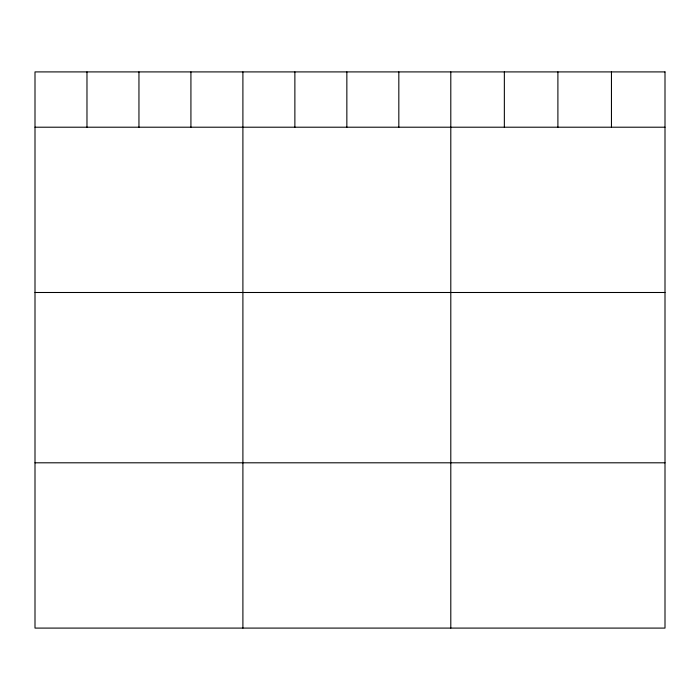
<?xml version="1.0" encoding="UTF-8"?>
<svg xmlns="http://www.w3.org/2000/svg" width="700" height="700" viewBox="0 0 700 700"><rect width="100%" height="100%" fill="white"/><g stroke="black" fill="none" stroke-linecap="round" stroke-linejoin="round"><path stroke-width="1.05" d="M35 127.207L665 127.207M35 292.495L665 292.495M35 462.805L665 462.805M611.45 71.907L611.45 127.207M557.9 71.907L557.9 127.207M504.35 71.907L504.35 127.207M450.8 71.907L450.8 628.093M398.825 71.907L398.825 127.207M346.85 71.907L346.85 127.207M294.875 71.907L294.875 127.207M242.9 71.907L242.9 628.093M190.925 71.907L190.925 127.207M138.95 71.907L138.95 127.207M86.975 71.907L86.975 127.207M665 71.907L35 71.907L35 628.093L665 628.093L665 71.907"/></g></svg>
